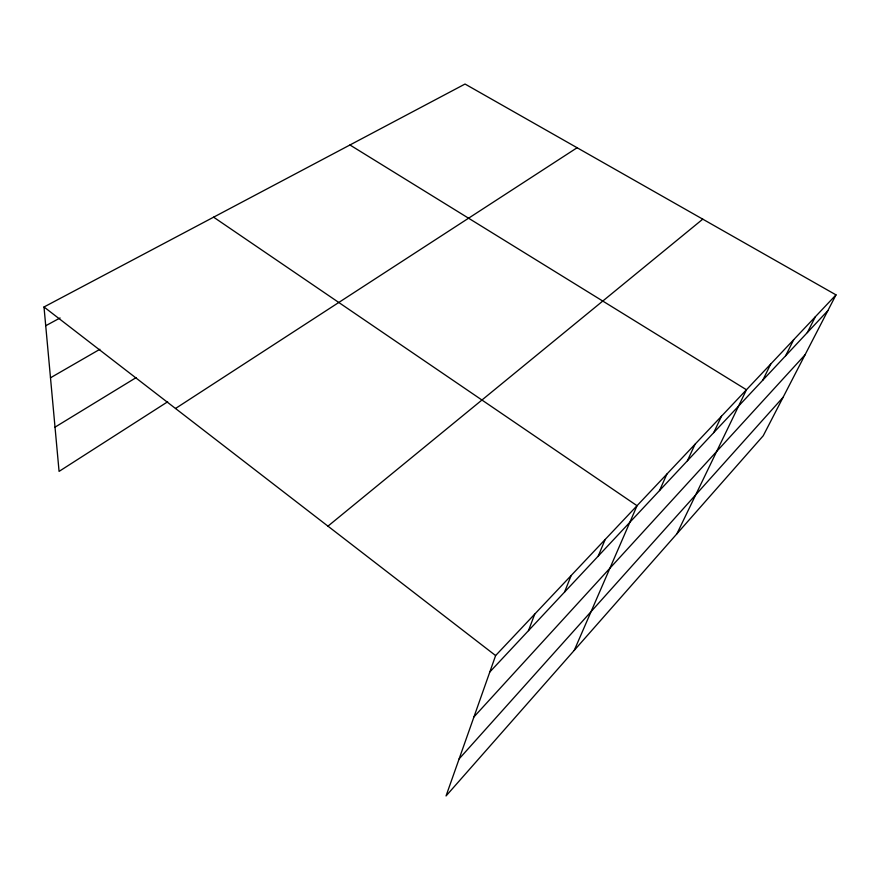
<?xml version="1.0" encoding="UTF-8"?>
<svg xmlns="http://www.w3.org/2000/svg" width="880" height="880" viewBox="0 0 880 880"><rect width="100%" height="100%" fill="white"/><g stroke="black" fill="none" stroke-linecap="round" stroke-linejoin="round"><path stroke-width="1.32" d="M836 294.877L495.616 655.567L446.039 795.96L763.224 435.776L836 294.877L465.036 84.04L44 306.977L59.07 471.394L167.662 401.786M528.473 630.652L534.721 614.141M564.531 592.119L571.153 575.531M598.235 556.083L605.176 539.473M574.244 650.386L637.043 505.714L213.609 217.173M659.505 490.6L666.93 474.034M687.423 460.757L695.035 444.257M713.735 432.63L721.49 416.218M676.885 533.83L746.46 389.763L349.954 144.98M762.773 380.215L770.748 364.023M785.642 355.773L793.694 339.702M807.301 332.618L815.419 316.69M459.14 758.868L783.123 397.265M473.957 716.903L805.046 354.816M489.83 671.957L827.849 310.651M327.954 526.152L702.768 219.153M175.516 408.485L577.104 147.741M55.011 427.163L136.213 377.564M50.49 377.795L99.891 349.283M45.716 325.743L60.082 317.966M44 306.977L495.616 655.567"/></g></svg>
